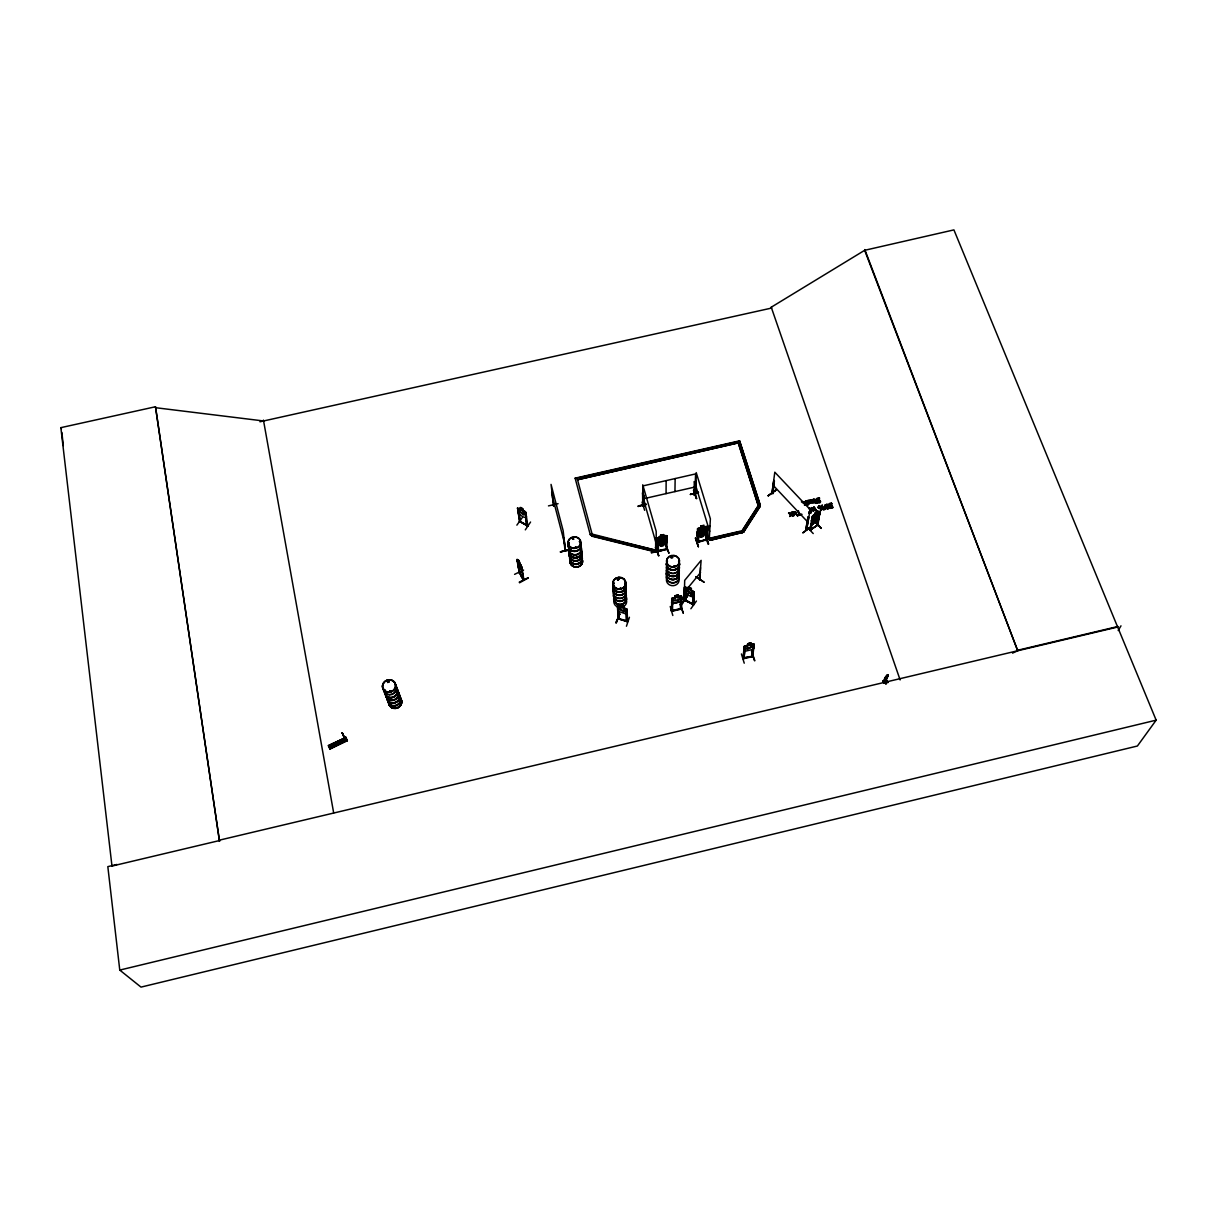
<?xml version="1.0" encoding="UTF-8"?>
<svg xmlns="http://www.w3.org/2000/svg" width="1217" height="1217" viewBox="0 0 1217 1217"><rect width="100%" height="100%" fill="white"/><g stroke="black" fill="none" stroke-linecap="round" stroke-linejoin="round"><path stroke-width="1.5" d="M663.524 543.862C665.167 546.25 658.823 547.65 660.542 544.607M660.572 536.819L658.96 537.731L658.96 540.591L660.572 541.398L665.182 539.025L665.197 536.18C662.55 537.595 664.086 532.179 663.615 536.165M663.661 545.49L663.63 543.893L666.84 542.554M665.699 544.562L668.97 553.324L665.836 544.76M665.973 549.171L667.022 548.548M666.064 493.615L666.14 480.624M666.247 549.552L666.11 536.971L667.099 537.047L666.11 536.971M666.764 542.645L666.916 535.739L666.931 549.43L666.794 548.502M657.636 551.712C682.098 545.414 651.84 552.746 658.503 550.997M813.473 511.034C808.879 504.005 815.588 515.81 814.067 507.824L816.242 510.395L814.173 506.987M816.835 525.348L819.862 512.22L817.9 525.12L816.911 525.242M812.332 517.803L812.834 517.058L810.111 530.369L817.9 524.725L809.974 530.064M670.232 606.477L672.818 615.483M809.974 529.684L810.841 529.076M813.047 517.301L810.857 529.927L810.705 529.121M816.272 499.822L816.957 498.346L819.482 498.027C817.322 499.487 816.379 499.761 820.425 501.313M671.86 599.753C673.092 596.984 670.886 610.249 671.586 611.36L671.754 598.475M671.51 610.63L680.318 608.698M672.666 599.236L672.514 611.238L672.605 610.371M674.948 491.592L675.146 478.57M811.693 507.808L813.488 510.197L813.58 507.124M679.679 596.786L678.143 596.513L678.28 594.976L674.979 595.752L674.979 597.304L673.397 598.095L673.351 600.787L678.052 600.848L679.725 599.312L679.862 596.33L688.107 602.065L681.079 597.653M680.166 604.164L683.315 613.277L680.288 604.347M680.486 608.85L681.185 608.272M680.394 609.306L680.699 597.364L681.611 597.151L681.505 609.048M687.346 595.645L682.22 603.404M684.441 598.642C684.775 572.218 683.893 599.068 684.213 599.357L684.699 580.372L701.129 560.368L699.592 579.885L700.231 579.368M692.732 603.891L684.943 600.042L685.582 587.066L694.177 592.116L693.69 604.697M685.49 591.112L685.673 587.142M685.764 600.437L685.551 587.994L686.327 588.465L685.734 600.027M690.435 494.421L698.436 492.413M698.482 492.657L690.465 494.285M820.532 501.313L820.471 501.83A1.689 1.476 7.8 0 1 819.847 502.469L817.352 502.058L819.786 501.267M682.22 603.647L687.666 595.843M688.35 594.155L688.518 586.761L688.457 588.237M693.538 490.39L696.687 498.666L693.614 490.132M693.949 494.498L694.816 493.98M694.298 481.81L695.272 481.902L694.298 481.81L694.04 494.984M691.013 595.706L691.286 588.435M695.257 489.538L695.926 480.609L695.668 494.224L695.515 492.961M690.876 608.759L696.443 601.031M695.592 480.685L695.698 493.767M695.728 485.918L696.23 472.607L710.378 518.853L709.283 539.04L708.994 538.081M695.561 493.539L695.713 493.737M696.215 498.529L693.599 490.116M693.492 605.016L694.07 593.044L693.082 592.846L692.534 604.453L693.507 604.606L685.019 599.601M692.808 604.24L693.279 592.573M695.515 538.097L698.391 546.752L695.455 538.142M696.976 542.204L697.569 528.893L707.138 526.596L706.742 533.472L705.586 534.293L697.158 535.876L697.311 531.677M696.93 542.28L698.026 541.58M698.436 529.684L697.934 542.463C699.988 540.348 696.763 528.056 698.543 529.988M703.517 534.811L703.335 536.301L700.262 537.123L700.414 535.434L698.862 535.434L698.999 532.574L703.639 530.201L705.175 531.023L705.039 533.883L703.411 534.78L706.697 533.381M700.87 526.018L700.733 527.646L699.167 528.497L699.045 531.373L700.596 532.194L705.252 529.821L705.388 526.931L703.806 526.824M699.623 579.916L699.912 574.515M699.973 580.083L700.49 567.609M703.837 526.915L703.989 525.196L700.809 526.094M704.293 540.257L714.105 538.34M705.769 535.586L708.598 544.182L705.754 535.571M705.373 535.663L708.066 544.06M705.83 540.424L706.514 539.45L697.037 542.265M707.138 526.596L706.621 540.272L707.153 527.509L706.271 527.737L705.754 540.439L705.541 539.694M696.002 576.797L704.217 582.319L696.124 576.675M697.25 542.584L706.712 539.724M709.359 525.85L708.948 539.116L708.659 538.355M710.196 540.287L742.568 532.453L710.196 540.287L709.709 538.233L742.035 530.779L743.709 532.042L742.035 530.779L758.374 505.39L760.245 504.964L739.586 440.843L575.124 478.175L576.98 477.749L592.207 534.476L591.66 536.149L655.857 552.062L656.389 550.373L592.177 534.096L590.291 534.537L656.389 550.373M887.163 674.963L887.923 674.659L887.786 676.378M526.855 525.272L528.026 525.957L527.311 525.516M520.526 521.53L520.191 522.23L519.735 521.074M742.005 531.16L758.328 505.785L760.199 505.359L739.586 440.843M809.518 502.895C808.788 499.776 805.487 501.13 809.442 502.104M741.427 653.94L744.226 663.189M758.328 505.785L738.263 442.851L758.328 505.785L760.032 506.652L743.709 532.042M743.739 650.228L744.119 646.44L747.649 645.284C746.34 642.956 752.745 641.694 750.767 644.554L753.171 643.945L744.15 646.531L743.739 650.228L744.728 651.323L752.532 649.498L753.719 647.885M744.226 646.425L742.933 658.762L743.906 658.245M760.032 506.652L758.374 505.39M744.074 658.154L745.078 647.14L744.165 647.353L745.078 647.14M743.009 657.971C763.561 653.894 747.74 657.834 743.876 658.64L745.184 647.459M747.542 645.269L747.679 643.778M748.303 643.899L750.326 643.428M768.186 495.76L775.853 490.116M768.231 495.867L775.868 490.132L768.262 495.593M750.889 644.478L751.056 643.093M754.89 660.725L751.65 651.551M752.091 656.708L754.129 645.01L753.217 645.238L751.756 656.343L752.73 656.069M752.836 656.465L751.847 656.663L751.984 655.796M771.897 493.341L773.814 480.213L772.901 493.737L774.408 480.821M753.612 647.916L754.144 644.082L752.791 656.541M754.418 660.633L751.528 651.384M788.601 513.118L789.422 512.676L790.731 514L788.601 513.118L790.487 514.532L788.631 512.859M789.711 516.51L790.518 514.274M791.309 512.251L790.731 514M790.974 514.852L792.313 515.902C794.868 515.263 788.16 512.768 793.104 515.734M793.606 515.612L794.29 515.202L793.606 515.612L792.526 511.961L795.462 511.703L796.618 514.913L795.37 512.874M792.313 515.902L793.134 515.46M793.849 512.266C792.419 513.726 795.675 510.471 795.325 513.133M674.781 566.422L673.899 565.799L674.872 565.799M797.667 510.775L798.961 515.019C793.682 516.48 804.27 514.183 801.379 514.213M797.241 515.415L798.961 515.019M797.424 515.947L797.287 515.156M671.115 557.188L672.499 557.143M672.666 557.645L672.469 556.549M802.901 501.8L805.715 502.91L802.946 501.541M805.456 500.963L805.715 502.91M806.11 502.895L805.046 504.933L806.11 502.895L807.632 505.77L806.095 500.811M806.947 500.719L808.529 500.293A1.536 1.339 7.3 0 1 809.503 500.674C812.728 504.599 804.635 504.386 809.503 502.849M807.571 503.214L809.001 503.564L809.564 502.134M807.708 504.127L810.096 503.108M808.955 508.189L810.689 511.672L809.594 508.037M810.948 502.423L810.218 499.868L813.473 499.928L813.428 501.313L811.556 502.195L813.61 500.78M806.567 529.638L805.837 529.38L807.982 516.936L808.849 517.362L806.506 530.171L810.157 509.588L774.803 472.196L772.004 493.387M805.837 529.501L808.255 516.738M809.533 511.688L809.335 511.475M810.933 500.339L812.484 499.578L813.595 500.75M812.91 500.841C810.857 497.936 812.226 503.321 812.956 500.567M810.233 512.144L811.161 512.57L810.385 512.996M618.586 579.566L618.692 578.729M620.198 588.48L620.472 587.628M811.267 511.551L811.131 507.687M814.538 502.743L815.557 502.012C811.541 497.601 816.698 498.985 816.196 501.86M813.58 499.928L813.458 499.153M617.46 578.836L618.13 579.718M617.551 579.018L617.704 579.551M814.006 502.788C814.675 501.891 809.153 505.253 810.218 499.868M814.386 502.286L815.603 501.739L814.751 499.518L813.671 499.655M812.256 516.601L810.02 529.973M813.488 510.197L811.724 507.55M810.172 503.077L810.142 501.693M812.834 517.058L810.765 529.532M816.09 503.184L815.77 502.21M816.409 502.073L816.683 503.29M813.139 523.964L814.477 516.221L816.987 514.441M817.778 510.957L818.022 515.126L814.082 518.914L812.986 518.548L815.086 512.661L817.702 510.881M817.672 511.079L814.812 514.228M815.557 512.616L817.124 511.551M819.634 499.046C814.249 498.514 820.243 499.715 820.395 502.089A1.689 1.476 7.8 0 1 819.802 502.743L817.55 503.047L817.398 502.058M828.823 507.611L827.271 509.132L825.522 507.398M813.23 533.563L806.704 526.748M819.482 498.027L816.668 498.803M815.527 522.306L816.014 519.537L813.625 521.195M1012.544 653.133L1017.716 650.745L864.663 250.306L953.915 229.891L1117.647 627.044L219.349 840.171M817.778 524.299L817.139 525.531L820.091 512.479M818.433 519.066L819.847 511.323M817.565 524.801L820.015 511.323L813.184 515.46M820.714 510.577L821.886 505.207M828.777 504.766L829.416 503.503L831.5 503.169L831.622 504.081L830.207 504.005M576.037 547.026L575.063 547.376L575.93 546.935M575.337 547.802L575.428 547.544M814.614 521.332L821.11 528.148M573.298 539.177L572.644 538.31M806.643 529.699L806.263 528.741M829.766 507.93C830.374 509.056 835.973 505.998 829.827 505.359M829.948 508.463L829.811 507.672M831.622 504.081L831.5 503.169M828.914 505.131C832.489 506.47 830.313 507.367 828.838 504.812M832.732 507.808L831.987 505.238M771.958 493.341L772.932 493.463M888.273 675.861L884.318 681.916L884.592 678.386L886.691 675.359M884.318 681.916L884.82 678.219M708.903 538.568L709.009 537.64L708.979 538.675M821.277 510.455L822.449 505.085M390.261 691.18L389.988 690.876M390.018 691.362L390.003 690.708M389.151 681.626L387.873 682.463M828.047 508.158L828.092 507.048M655.887 538.994C655.431 537.64 656.435 555.028 655.72 550.008M643.443 505.77L643.215 504.903M666.262 549.156L667.114 548.837M553.142 505.146L553.765 505.785L553.096 504.507M336.881 744.135L336.516 742.978M681.49 608.683L671.495 611.04M336.85 744.074L335.466 743.83L336.561 743.039M885.915 683.969L883.223 680.896L882.629 681.779M885.657 679.527C883.238 679.831 885.763 681.687 884.881 679.36M884.972 677.763L887.878 674.629M886.63 681.018L885.687 679.086L882.873 681.52L884.135 682.935L883.01 681.048M885.474 679.238L888.151 682.341L885.687 679.086M655.857 552.062L656.389 549.993M823.057 507.945L824.198 508.006M824.426 509.238L824.244 507.732M591.66 536.149L592.207 534.476M825.004 509.33L824.563 507.215L822.829 507.398M518.655 565.631L517.849 563.258L522.352 571.138M790.442 516.343L791.004 514.593M791.217 514.319L792.039 512.083M886.098 680.607L887.452 676.774M626.207 613.976L627.242 612.866L626.283 614.053L618.86 611.512M626.253 609.747L627.135 610.036L626.253 609.747L626.542 621.522L627.713 621.096M626.436 626.238L629.432 617.278M616.274 622.906L619.788 613.885L616.258 622.663M627.713 621.461C616.167 618.479 620.016 619.027 618.175 617.901M623.819 607.587L623.789 606.051C616.365 604.788 624.96 604.408 623.712 607.602L625.371 608.5L625.492 611.162L623.956 611.786L619.331 609.154L619.194 606.477L620.761 606.522L620.685 605.092L620.655 606.446M617.582 605.96L617.993 618.662L617.597 606.918L618.479 607.207L618.845 618.997M618.586 605.762L617.445 606.005L627.044 609.139L627.607 621.811L618.114 618.738M617.643 609.839L618.89 611.588L617.795 609.778M615.741 622.724L619.818 613.9M771.958 492.763L772.886 493.128M523.051 579.109L523.858 579.611L523.006 579.14M523.858 579.611C517.331 576.828 515.323 541.884 519.279 573.085L519.75 572.933M519.659 562.239L518.275 559.896L521.804 567.122L523.888 579.87M521.454 567.396L523.584 580.235L519.187 571.747M825.05 505.238L827.241 504.234L828.671 506.926M671.358 557.584L671.267 556.747M1017.716 650.745L864.8 249.576M618.677 579.444L618.586 578.607L619.149 579.17M619.042 579.338L617.658 579.824M697.067 541.778L705.541 539.816M697.98 542.386L697.919 541.595M573.146 537.868L572.355 538.842M657.347 538.142L657.423 551.712L658.169 551.103M818.524 519.005L817.459 521.089L811.374 525.196L810.841 524.223M819.817 501.571L817.352 502.317M818.113 517.544L812.089 521.758L811.389 520.739L812.013 521.682L818.113 517.544L819.254 515.521M680.318 608.576L680.622 609.306M678.31 595.083L675.009 595.843L674.979 597.304L671.632 598.49L681.535 596.193L681.368 608.698M693.842 494.665L694.892 494.726L695.576 473.915L643.169 485.857L643.687 506.531L642.576 492.779L643.321 493.752M816.516 498.772L816.805 500.735L819.619 501.282M387.249 681.398L388.025 680.729M387.569 681.185L387.63 682.478M389.06 682.144L388.923 680.988M644.402 505.846L643.078 506.029M656.146 550.008L656.298 551.149L656.191 531.297L642.759 484.792L643.078 506.348C646.729 506.044 642.987 500.628 644.234 495.304M657.256 541.002L658.291 539.161M666.916 539.922C666.733 544.653 654.487 541.808 658.473 543.497M525.79 517.621L525.927 512.387L524.923 511.383M885.139 680.288L884.272 679.968L885.002 679.482M1118.18 630.573L1120.994 625.827M697.341 531.783L698.436 529.943L705.936 528.102L706.955 529.349M697.311 533.122L698.345 534.369L705.86 532.483L706.925 530.718M804.285 504.857L805.38 503.093M681.474 600.164L680.349 601.807L672.712 603.617L671.586 602.354L672.712 603.617L680.394 601.73L681.566 596.284L680.455 595.98M743.739 531.662L760.077 506.257M822.692 507.291L822.844 509.375M824.883 509.512L825.02 507.991M642.089 502.104L644.645 510.319M527.098 525.455L527.037 525.896C525.12 523.325 526.672 511.84 525.105 513.3M530.566 522.032L525.318 529.851M524.892 511.444L517.514 508.021L519.765 521.53M522.169 517.757L516.875 525.151M526.489 516.632C525.516 519.522 519.005 514.593 518.183 512.205M817.307 518.64L813.397 522.428L812.332 522.093L814.797 514.745L817.231 513.087L816.683 516.191L818.478 514.776M518.336 509.71L517.757 509.025L520.328 522.199M520.374 508.965L519.066 508.752L519.522 511.657L523.69 515.019L524.892 514.517L524.436 511.612L522.975 510.349C523.934 508.31 518.305 505.618 520.313 509.056M523.051 510.349L522.808 508.782M694.177 592.116L693.188 591.173M691.332 589.91L691.393 588.45L688.457 586.853M682.144 603.556L687.772 595.691M1117.647 627.044L1156.15 720.16L1137.408 746.006L141.005 987.109L119.768 970.086L107.826 866.641L116.954 864.466M823.224 507.459L823.635 509.421L824.411 508.128M565.418 550.54L563.167 530.764L551.042 484.396L553.735 505.816L551.651 492.353M687.818 588.054L700.551 572.522M812.56 519.05L811.526 520.207M813.215 515.476L812.165 516.632M670.932 556.732L672.301 556.412M671.267 556.914L672.119 556.717M577.01 557.203L576.219 557.295M572.796 538.355L573.603 538.948M825.187 504.949L826.86 504.37L828.29 505.816M828.351 508.767L828.807 507.17M387.706 681.048L387.645 681.946L388.801 680.835M388.117 682.113L388.71 681.064M884.653 680.257L887.68 682.676M885.535 679.527L887.862 682.554M702.103 532.483L704.856 530.262L702.65 532.605L704.613 533.791L701.935 533.137L699.243 535.206L701.327 532.955L699.319 531.662L702.103 532.316M692.96 596.923L693.933 595.95M694.025 596.011C691.971 598.627 686.205 594.002 685.551 591.036L686.403 593.075M793.484 512.19L795.416 511.961L796.618 514.913M814.69 520.982L821.125 528.315L814.675 521.241M883.344 681.201L886.067 683.893M820.304 508.523L820.334 506.272M824.928 509.254L823.422 509.847L822.525 508.219M827.986 508.082L826.313 507.489M826.054 504.72L825.658 505.816M884.135 682.935L886.813 680.957M810.552 527.007L802.946 532.635M802.977 532.909L810.568 527.022M660.435 544.699L657.271 545.049L657.241 538.142L660.466 536.803L660.466 535.267L663.737 534.552M658.458 537.458L657.241 538.142M697.6 528.984L698.619 528.072L697.463 528.908M814.553 516.297L816.972 514.624M812.53 519.035L814.127 517.788M821.019 528.421L816.075 522.215M811.83 518.016L819.68 512.737M814.295 517.666L816.79 516.084M672.453 557.721L670.993 557.538M572.644 537.99L573.603 537.762M864.663 250.306L771.137 307.277L771.426 308.099L259.936 421.782M813.808 501.967L811.815 502.347M663.554 543.953L665.167 543.056L665.182 540.226L663.569 539.42L660.572 540.165L658.975 541.793L658.975 544.607L660.572 544.714L660.572 546.205M824.746 509.406L823.057 509.33M528.269 577.999L519.522 582.791M528.178 577.679L519.233 582.152M519.37 573.116L517.179 559.257L517.91 563.334M518.518 561.387L517.621 559.653L521.195 565.768L523.493 580.144M520.07 564.019L521.804 567.122M518.533 565.662L522.23 571.747M514.578 574.348L523.569 570.028M747.618 645.177L745.899 646.029L745.61 648.615L747.147 649.315L752.045 647.094L752.365 644.523L750.737 644.447L750.904 643.063L747.816 643.899M807.145 500.841L808.499 500.552A1.536 1.339 7.3 0 1 809.457 500.948L809.929 501.541M662.002 541.565L664.817 539.466L662.687 541.808L664.71 543.025L661.987 542.326L659.355 544.379L661.363 542.143L659.264 540.865L662.018 541.717M346.541 739.449L345.658 737.122L343.894 737.958L345.141 740.651M345.598 740.332L342.266 732.923L345.598 740.332L342.875 734.612M343.985 738.187L345.871 737.578L328.377 745.595L329.792 748.668L347.119 740.225L329.944 749.003L347.347 740.727M329.655 748.349L346.997 739.982M329.837 748.744L347.164 740.332M342.129 732.984L342.905 734.307L342.266 732.923M343.468 735.844L345.734 740.255M345.795 737.411L328.407 745.641L328.833 746.599L346.419 738.4L328.849 746.63M705.556 540.059L706.59 539.785M818.782 506.576C820.684 504.979 820.015 510.136 818.813 507.261M824.396 509.071L823.574 509.071M814.051 502.53L811.115 502.454M813.412 499.411L815.573 500.004M655.963 547.011L658.732 555.895L655.537 547.331M658.671 555.652L655.491 547.376M694.679 494.391L693.751 494.224M582.441 560.216L582.471 560.216A6.283 5.629 -5.7 0 1 576.097 567.152A6.283 5.629 -5.7 0 1 570.286 560.018M829.827 504.173L831.728 503.808M626.436 600.164L626.466 600.148A6.374 5.766 -2.8 0 1 623.302 606.644M831.941 505.496L830.07 505.816L829.538 504.538M658.427 551.544L658.26 538.933L657.378 539.146L658.26 538.933M743.876 658.64L743.754 657.728M794.047 512.387L795.157 512.692M617.658 578.364L619.027 578.714M674.461 566.118L673.975 566.407M573.755 539.283L572.827 539.283M828.108 508.691L825.75 507.854M527.935 525.866L519.416 521.348L527.843 526.216L525.835 512.357M823.042 507.276L824.837 507.945M820.136 508.371L818.478 507.961M693.355 604.986L685.049 600.072M698.391 530.003L705.86 528.178M665.699 543.36L657.271 545.049M703.441 536.332L700.262 537.123M663.691 535.997L666.946 535.83L665.882 535.602M658.412 537.412L665.927 535.541M707.244 527.813L706.271 527.737M698.345 534.369L705.86 532.483M657.515 550.875L665.942 548.943M666.916 548.563L666.14 549.521M119.768 970.086L1156.15 720.16M1017.975 650.197L1117.967 626.481M218.999 840.673L111.979 866.078L60.85 427.654L155.487 406.752L219.516 841.327L155.487 406.752M565.144 549.704L563.806 537.564L564.947 550.19M568.598 550.343L560.368 551.849L568.461 549.704M560.398 551.94L568.537 549.917M709.617 526.642L709.709 525.774M651.43 552.883L661.15 550.571M548.471 505.892L558.086 503.686M646.044 504.157L638.027 506.029L646.227 504.614M646.166 504.355L638.164 506.5M698.299 492.216L690.465 494.543M643.063 505.892L644.341 505.968M643.565 506.47L644.432 506.257M743.983 657.895L751.954 656.632M678.173 596.604L680.486 596.071M681.703 597.471L680.699 597.364M671.693 611.33L681.398 609.078M809.427 512.768L808.742 513.178L809.107 511.794M797.47 515.689L801.562 514.745M829.994 508.189L832.793 507.55M709.678 538.614L740.21 531.57M643.413 498.787L695.09 486.998M813.808 502.225L811.709 502.21M578.866 477.733L739.556 441.254M618.13 579.946L618.753 579.018M826.252 504.888L827.347 505.451M819.041 506.455L820.03 508.098L818.98 507.656M819.178 514.928L819.269 514.852M801.379 501.845L803.235 503.093M831.454 503.442L829.37 503.762L828.792 505.07M685.734 600.087L685.323 599.296M156.004 407.756L263.617 420.976M810.324 529.882L817.139 525.531M521.439 568.506L519.431 565.935L518.001 560.672L518.685 561.478M688.563 588.328L687.103 587.978L687.012 590.701L691.073 594.261L692.549 593.942L692.656 591.234L691.241 589.91M753.08 643.899L754.175 644.189M591.629 535.769L655.857 551.681M697.128 535.784L698.208 536.104M707.031 526.642L706.119 526.2M519.902 521.5L520.602 521.926L518.533 509.436M527.646 526.17L527.265 525.029M617.475 607.222L618.479 607.207A6.374 5.766 -2.8 0 1 614.113 600.057M627.607 621.066L619.179 618.708M824 507.732L823.331 509.071M553.476 504.888L553.705 505.74L553.522 504.599M520.557 521.667L527.052 525.135M688.533 588.83L691.21 590.397M688.442 591.538L691.119 593.105M693.082 592.846L693.873 593.303M681.17 597.456L688.107 602.065M617.627 579.931L617.217 579.094M519.613 521.926L517.575 507.945L518.336 512.159M820.121 506.333L818.645 506.135L818.083 507.337M527.067 525.85L525.288 513.042M773.191 485.309L808.027 522.321M519.461 572.294L523.873 579.961M666.901 538.568L665.775 537.229L658.245 539.237M346.039 738.597L345.369 739.054M345.248 738.689L345.917 738.628M671.084 557.812L671.267 557.31M697.387 533L698.421 534.293M814.127 507.246L816.242 510.395M811.465 520.678L812.15 521.667M60.85 427.654L61.459 428.643M827.499 505.74L826.297 504.629L825.719 506.135M565.251 549.415L564.977 550.571M819.741 501.541L816.379 499.822M330.218 744.895L331.526 747.755M332.713 747.192L331.404 744.348M333.123 743.42L334.523 746.447M336.059 745.625L334.751 742.781M336.516 741.944L337.87 744.88M346.906 739.83L347.377 740.803L345.658 737.122M345.856 737.548L328.712 746.325M329.929 748.957L329.548 748.12M818.204 507.398C822.129 512.022 818.995 501.45 818.296 507.976M825.993 506.683L827.514 508.584L827.864 506.257M825.309 506.85L825.476 507.656M827.56 505.481L827.803 506.515M900.124 679.938L771.259 307.262L771.532 308.084M831.53 505.983L831.896 507.443M815.725 502.484L816.044 503.442M811.131 500.552L811.404 501.739M810.963 511.977L811.115 512.829M809.548 508.295L810.689 511.672M806.749 500.872L806.917 501.769M806.065 501.069L807.632 505.77M798.352 510.623L799.63 514.867M793.454 512.676L794.26 515.46M792.526 511.961L793.651 515.354M700.338 535.617L698.162 536.165M695.531 537.914L698.391 546.752M742.035 530.779L742.522 532.833M695.728 485.705L709.678 531.464M709.709 538.233L710.211 539.907M828.549 506.089L828.762 507.428M825.263 507.109L825.05 505.77M643.017 497.738L656.252 543.756M825.765 505.876L825.947 506.957M575.124 478.175L590.321 534.917M563.456 537.655L563.669 538.446M553.035 504.705L553.37 505.816M552.579 497.297L564.551 543.193M818.767 507.519L818.828 506.318L818.661 507.109M661.059 550.221L651.323 552.518M825.096 506.546L825.035 505.344M263.45 420.108L333.671 812.91M518.366 559.85L518.579 561.524M518.761 561.98L520.663 567.198L520.207 564.429M61.869 432.4L63.299 445.574M811.709 508.371L811.906 511.399M621.233 605.503L623.165 606.127M620.655 605.184L620.731 606.629M626.131 610.052L626.527 621.461M626.938 609.124L627.105 612.927M642.576 492.779L642.759 505.603M655.993 538.127L655.659 550.556L655.659 538.203M660.572 535.282L660.603 536.925M678.508 565.023A6.435 5.766 0.7 0 1 677.032 572.309A6.435 5.766 0.7 0 1 668.757 572.233A6.435 5.766 0.7 0 1 667.388 564.931M678.462 567.943A6.42 5.75 0.7 0 1 676.987 575.23A6.42 5.75 0.7 0 1 668.726 575.154A6.389 5.735 0.7 0 1 667.372 568.035M667.357 567.852A6.42 5.75 0.7 0 0 668.726 575.154A6.389 5.735 0.7 0 0 676.956 575.367A6.389 5.735 0.7 0 0 678.432 568.126M678.462 567.7A6.42 5.75 0.7 0 1 676.987 574.987A6.42 5.75 0.7 0 1 668.726 574.911A6.42 5.75 0.7 0 1 667.357 567.609M678.66 561.417A6.541 5.857 0.7 0 1 677.154 568.826A6.541 5.857 0.7 0 1 668.742 568.765A6.541 5.857 0.7 0 1 667.342 561.326M678.599 564.612A6.526 5.842 0.7 0 1 677.093 572.005A6.526 5.842 0.7 0 1 668.711 571.929A6.526 5.842 0.7 0 1 667.312 564.521M678.584 561.661A6.45 5.781 0.7 0 1 677.093 568.963A6.45 5.781 0.7 0 1 668.787 568.887A6.45 5.781 0.7 0 1 667.418 561.569M667.342 561.159A6.541 5.857 0.7 0 0 668.742 568.582A6.541 5.857 0.7 0 0 677.154 568.658A6.541 5.857 0.7 0 0 678.675 561.25A6.45 5.781 0.7 0 1 677.108 568.4A6.45 5.781 0.7 0 1 668.802 568.324A6.45 5.781 0.7 0 1 667.418 560.991M678.31 574.454A6.359 5.705 0.8 0 1 676.85 581.68A6.359 5.705 0.8 0 1 668.665 581.604A6.359 5.705 0.8 0 1 667.312 574.363M678.265 577.193A6.344 5.705 0.8 0 1 676.804 584.403A6.344 5.705 0.8 0 1 668.635 584.327A6.344 5.705 0.8 0 1 667.281 577.086M667.266 570.849A6.465 5.811 0.8 0 0 668.65 578.212A6.465 5.811 0.8 0 0 676.971 578.288A6.465 5.811 0.8 0 0 678.462 570.94A6.465 5.811 0.8 0 1 676.971 578.121A6.465 5.811 0.8 0 1 668.65 578.045A6.465 5.811 0.8 0 1 667.266 570.682M678.401 574.059A6.45 5.796 0.8 0 1 676.911 581.391A6.45 5.796 0.8 0 1 668.62 581.315A6.45 5.796 0.8 0 1 667.235 573.968M678.386 571.169A6.374 5.72 0.8 0 1 676.911 578.41A6.374 5.72 0.8 0 1 668.696 578.349A6.374 5.72 0.8 0 1 667.342 571.077M625.34 586.64A6.541 5.902 -2.8 0 1 623.728 594.109A6.541 5.902 -2.8 0 1 615.315 594.033A6.541 5.902 -2.8 0 1 614.037 586.533A6.541 5.902 -2.8 0 0 615.3 593.866A6.541 5.902 -2.8 0 0 623.712 593.942A6.541 5.902 -2.8 0 0 625.34 586.472M625.401 589.637A6.435 5.811 -2.8 0 1 623.804 596.984A6.435 5.811 -2.8 0 1 615.528 596.908A6.435 5.811 -2.8 0 1 614.266 589.53M625.203 583.354A6.572 5.918 -2.9 0 1 623.576 590.838A6.572 5.918 -2.9 0 1 615.133 590.762A6.572 5.918 -2.9 0 1 613.84 583.247M625.249 586.32A6.45 5.826 -2.8 0 1 623.652 593.683A6.45 5.826 -2.8 0 1 615.361 593.607A6.45 5.826 -2.8 0 1 614.083 586.214M625.127 583.582A6.481 5.842 -2.9 0 1 623.53 590.96A6.481 5.842 -2.9 0 1 615.209 590.884A6.481 5.842 -2.9 0 1 613.931 583.475M625.188 583.171A6.572 5.918 -2.9 0 1 623.56 590.671A6.572 5.918 -2.9 0 1 615.117 590.595A6.572 5.918 -2.9 0 1 613.84 583.08M625.112 583.019A6.481 5.842 -2.9 0 1 623.5 590.412A6.481 5.842 -2.9 0 1 615.178 590.336A6.481 5.842 -2.9 0 1 613.9 582.928M626.283 597.501A6.374 5.766 -2.8 0 1 619.97 604.712A6.374 5.766 -2.8 0 1 613.976 597.395M626.359 597.304A6.465 5.857 -2.8 0 1 619.955 604.621A6.465 5.857 -2.8 0 1 613.885 597.182A6.465 5.857 -2.8 0 0 619.955 604.453A6.465 5.857 -2.8 0 0 626.359 597.136M625.401 589.91A6.42 5.796 -2.8 0 1 623.804 597.243A6.42 5.796 -2.8 0 1 615.559 597.167A6.42 5.796 -2.8 0 1 614.296 589.804M626.223 594.079A6.496 5.872 -2.8 0 1 619.788 601.426A6.404 5.781 -2.8 0 1 613.794 594.17M613.687 593.972A6.496 5.872 -2.8 0 0 619.788 601.426A6.404 5.781 -2.8 0 0 626.147 594.292M624.595 591.447A6.496 5.872 -2.8 0 1 625.614 592.664M626.131 593.744A6.404 5.796 -2.8 0 1 619.772 600.985A6.404 5.796 -2.8 0 1 613.764 593.637M624.519 591.143A6.404 5.796 -2.8 0 1 625.508 592.344M396.24 687.514A6.648 6.039 -21.6 0 1 396.316 695.379A6.648 6.039 -21.6 0 1 388.025 697.311A6.648 6.039 -21.6 0 1 385.074 690.13M396.194 687.133A6.739 6.131 -21.6 0 1 396.27 695.105A6.739 6.131 -21.6 0 1 387.858 697.067A6.739 6.131 -21.6 0 1 384.861 689.78M397.153 689.963A6.617 6.024 -21.7 0 1 394.202 699.897A6.617 6.024 -21.7 0 1 385.652 694.131A6.602 6.009 -21.7 0 0 390.474 700.064A6.602 6.009 -21.7 0 0 398.065 696.23A6.602 6.009 -21.7 0 0 395.814 688.837M395.16 684.334A6.77 6.146 -21.6 0 1 392.148 694.481A6.77 6.146 -21.6 0 1 383.416 688.594M396.057 687.027A6.648 6.039 -21.6 0 1 393.091 696.991A6.648 6.039 -21.6 0 1 384.526 691.21M394.977 684.076A6.678 6.055 -21.6 0 1 391.996 694.086A6.678 6.055 -21.6 0 1 383.385 688.274M398.05 694.816A6.572 5.979 -21.9 0 1 400.287 702.179A6.572 5.979 -21.9 0 1 392.741 705.997A6.572 5.979 -21.9 0 1 387.904 699.942M397.974 694.435A6.663 6.07 -21.9 0 1 400.256 701.905A6.663 6.07 -21.9 0 1 392.604 705.769A6.663 6.07 -21.9 0 1 387.691 699.623M400.18 698.178A6.541 5.963 -22 0 1 398.065 707.685A6.541 5.963 -22 0 1 388.908 703.882A6.526 5.948 -22 0 0 398.065 707.685A6.526 5.948 -22 0 0 400.18 698.193M400.119 698.041A6.526 5.948 -21.9 0 1 397.214 707.868A6.557 5.979 -22 0 1 388.786 702.224A6.526 5.948 -21.9 0 0 397.214 707.868A6.557 5.979 -22 0 0 400.165 698.086A6.511 5.933 -21.9 0 1 397.989 707.503A6.511 5.933 -21.9 0 1 388.892 703.715M397.244 690.252A6.602 6.009 -21.7 0 1 394.293 700.155A6.602 6.009 -21.7 0 1 385.774 694.405M396.97 691.697A6.694 6.085 -21.8 0 1 399.237 699.182A6.694 6.085 -21.8 0 1 391.57 703.061A6.694 6.085 -21.8 0 1 386.641 696.9M399.13 695.318A6.572 5.979 -21.9 0 1 396.985 704.856A6.572 5.979 -21.9 0 1 387.812 701.038M396.97 691.925A6.587 6.009 -21.8 0 1 399.222 699.319A6.587 6.009 -21.8 0 1 391.661 703.137A6.587 6.009 -21.8 0 1 386.793 697.067M396.788 691.439A6.602 6.009 -21.8 0 1 399.039 698.847A6.602 6.009 -21.8 0 1 391.463 702.665A6.602 6.009 -21.8 0 1 386.61 696.596M581.27 547.893A6.359 5.674 -5.7 0 1 574.865 555.013A6.359 5.674 -5.7 0 1 568.993 547.802M581.33 547.68A6.45 5.75 -5.7 0 1 574.85 554.891A6.45 5.75 -5.7 0 1 568.887 547.589M579.748 545.094A6.45 5.75 -5.7 0 1 580.737 546.281M580.95 549.354A6.359 5.674 -5.7 0 1 575.991 557.797A6.359 5.674 -5.7 0 1 569.282 550.632M579.429 541.671A6.481 5.766 -5.7 0 1 579.535 549.476A6.481 5.766 -5.7 0 1 570.834 550.434A6.481 5.766 -5.7 0 1 569.221 542.782A6.481 5.781 -5.7 0 0 570.803 550.251A6.481 5.781 -5.7 0 0 579.52 549.308A6.481 5.781 -5.7 0 0 579.414 541.504M581.315 547.513A6.45 5.75 -5.7 0 1 574.835 554.724A6.45 5.75 -5.7 0 1 568.856 547.407M579.733 544.912A6.45 5.75 -5.7 0 1 580.722 546.114M580.296 542.539A6.389 5.689 -5.7 0 1 578.623 549.749A6.389 5.689 -5.7 0 1 570.408 549.688A6.389 5.689 -5.7 0 1 569.252 542.447M581.574 556.093A6.298 5.629 -5.7 0 1 576.66 564.475A6.298 5.629 -5.7 0 1 570.012 557.356M580.646 554.511A6.389 5.705 -5.7 0 1 581.102 561.828A6.389 5.705 -5.7 0 1 573.116 563.669A6.389 5.705 -5.7 0 1 569.891 556.975M582.38 560.048A6.268 5.598 -5.7 0 1 576.904 567.016A6.268 5.598 -5.7 0 1 570.043 561.387A6.237 5.583 -5.7 0 0 576.904 567A6.237 5.583 -5.7 0 0 582.35 560.048M581.3 552.351A6.404 5.72 -5.7 0 1 579.627 559.607A6.404 5.72 -5.7 0 1 571.382 559.546A6.404 5.72 -5.7 0 1 570.225 552.275M581.498 555.545A6.283 5.613 -5.7 0 1 576.599 563.912A6.283 5.613 -5.7 0 1 569.967 556.808A6.298 5.629 -5.7 0 0 576.599 563.912A6.298 5.629 -5.7 0 0 581.513 555.545M581.254 552.761A6.313 5.644 -5.7 0 1 579.596 559.911A6.313 5.644 -5.7 0 1 571.488 559.85A6.313 5.644 -5.7 0 1 570.332 552.67M581.209 552.199A6.328 5.644 -5.7 0 1 579.551 559.348A6.328 5.644 -5.7 0 1 571.427 559.288A6.328 5.644 -5.7 0 1 570.271 552.107M661.105 545.322L663.022 544.851L661.105 545.322M661.12 535.404L663.052 534.917L661.12 535.404M663.569 540.637L663.569 543.451L660.572 544.212L660.572 541.382L663.569 540.637M663.584 536.575L663.584 539.435L660.572 540.181L660.572 537.336L663.584 536.575M675.055 597.714L674.994 600.407L678.067 599.692L678.128 596.999L675.055 597.714M675.633 595.889L677.61 595.432L675.633 595.889M689.081 587.385L690.784 588.891L689.081 587.385M700.596 532.179L700.46 535.024L703.441 534.278L703.578 531.433L700.596 532.179M700.779 528.087L700.657 530.962L703.639 530.216L703.791 527.341L700.779 528.087M700.931 536.165L702.848 535.678L700.931 536.165M701.403 526.155L703.335 525.668L701.403 526.155M740.103 442.44L577.451 479.772L740.103 442.44M747.573 645.649L747.268 648.22L750.387 647.49L750.691 644.904L747.573 645.649M623.773 607.983L620.792 607.009L620.929 609.671L623.895 610.645L623.773 607.983M522.306 508.797L520.633 507.915L522.306 508.797M523.051 510.866L520.45 509.497L520.906 512.403L523.493 513.772L523.051 510.866M668.407 565.19A6.496 5.811 0.6 0 0 679.284 562.65A6.496 5.811 0.6 0 0 671.373 555.484A6.496 5.811 0.6 0 0 668.407 565.19M668.422 565.449A6.465 5.781 0.6 0 0 679.253 562.923A6.465 5.781 0.6 0 0 671.388 555.789A6.465 5.781 0.6 0 0 668.422 565.449M615.939 588.191A6.511 5.872 -2.9 0 0 625.812 583.186A6.511 5.872 -2.9 0 0 616.152 578.029A6.511 5.872 -2.9 0 0 615.939 588.191M615.969 588.45A6.481 5.842 -2.9 0 0 625.797 583.46A6.481 5.842 -2.9 0 0 616.182 578.318A6.481 5.842 -2.9 0 0 615.969 588.45M615.939 588.298A6.511 5.872 -2.9 0 0 625.812 583.293A6.511 5.872 -2.9 0 0 616.152 578.136A6.511 5.872 -2.9 0 0 615.939 588.298M386.808 691.819A6.694 6.085 -21.5 0 0 395.525 684.35A6.694 6.085 -21.5 0 0 384.709 681.474A6.694 6.085 -21.5 0 0 386.808 691.819M386.915 692.062A6.678 6.07 -21.5 0 0 395.601 684.608A6.678 6.07 -21.5 0 0 384.815 681.733A6.678 6.07 -21.5 0 0 386.915 692.062M386.839 691.925A6.709 6.085 -21.5 0 0 395.571 684.456A6.709 6.085 -21.5 0 0 384.739 681.566A6.709 6.085 -21.5 0 0 386.839 691.925M571.001 547.422A6.435 5.72 -5.7 0 0 580.798 542.523A6.435 5.72 -5.7 0 0 571.351 537.503A6.435 5.72 -5.7 0 0 571.001 547.422M575.976 557.675A6.359 5.674 -5.7 0 0 580.935 549.232A6.313 5.629 -5.7 0 1 575.96 557.553A6.313 5.629 -5.7 0 1 569.313 550.449A6.359 5.674 -5.7 0 0 575.976 557.675M571.047 547.696A6.404 5.689 -5.7 0 0 580.813 542.812A6.404 5.689 -5.7 0 0 571.382 537.808A6.404 5.689 -5.7 0 0 571.047 547.696M576.828 557.934A6.328 5.644 -5.7 0 0 580.95 549.673A6.298 5.629 -5.7 0 1 576.828 557.918A6.328 5.644 -5.7 0 1 569.069 552.412A6.298 5.629 -5.7 0 0 576.828 557.918"/></g></svg>
